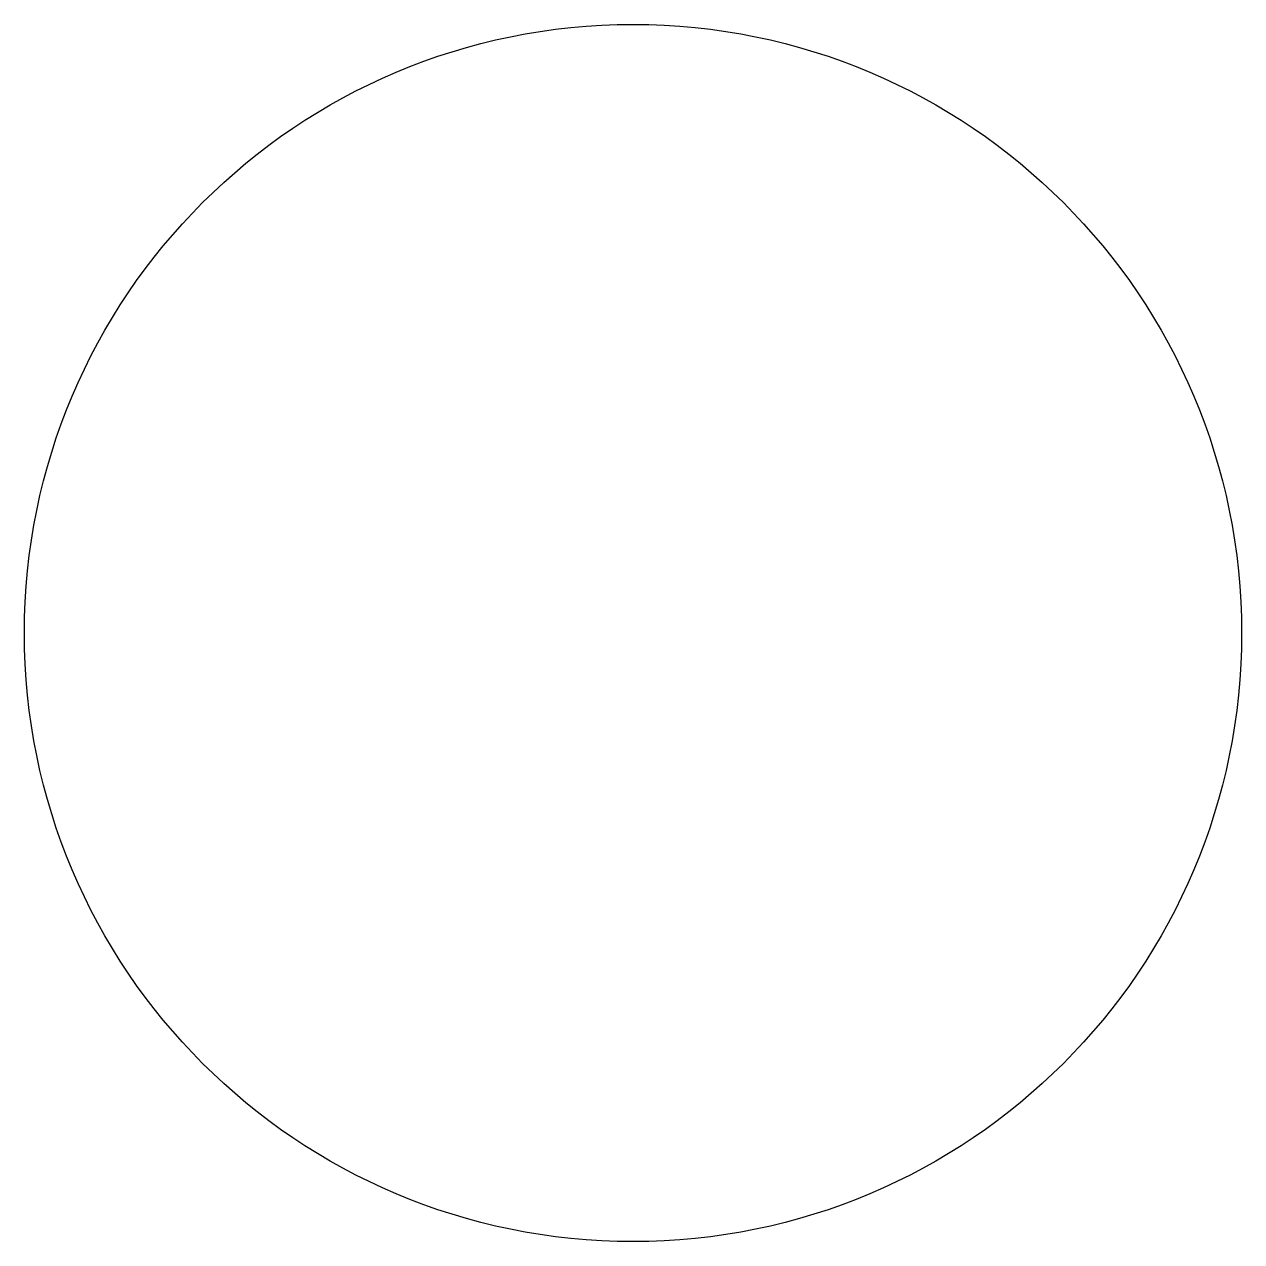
# Model space of a CAD drawing. Header units: millimetres. Extents: x -6 to 6, y -6 to 6.
import ezdxf

# ---------------------------------------------------------------- set-up
doc = ezdxf.new("R2010")
doc.units = ezdxf.units.MM
doc.layers.add('Part', color=7, linetype='CONTINUOUS')

msp = doc.modelspace()

# ---------------------------------------------------------------- linework, layer by layer
at = {"layer": 'Part'}
msp.add_line((6, 0), (6, 0, 143), dxfattribs=at)
msp.add_line((6, 0), (6, 0, 143), dxfattribs=at)
for centre in [(0, 0, 143), (0, 0), (0, 0, 143), (0, 0)]:
    msp.add_circle(centre, 6, dxfattribs=at)

doc.saveas('drawing.dxf')
